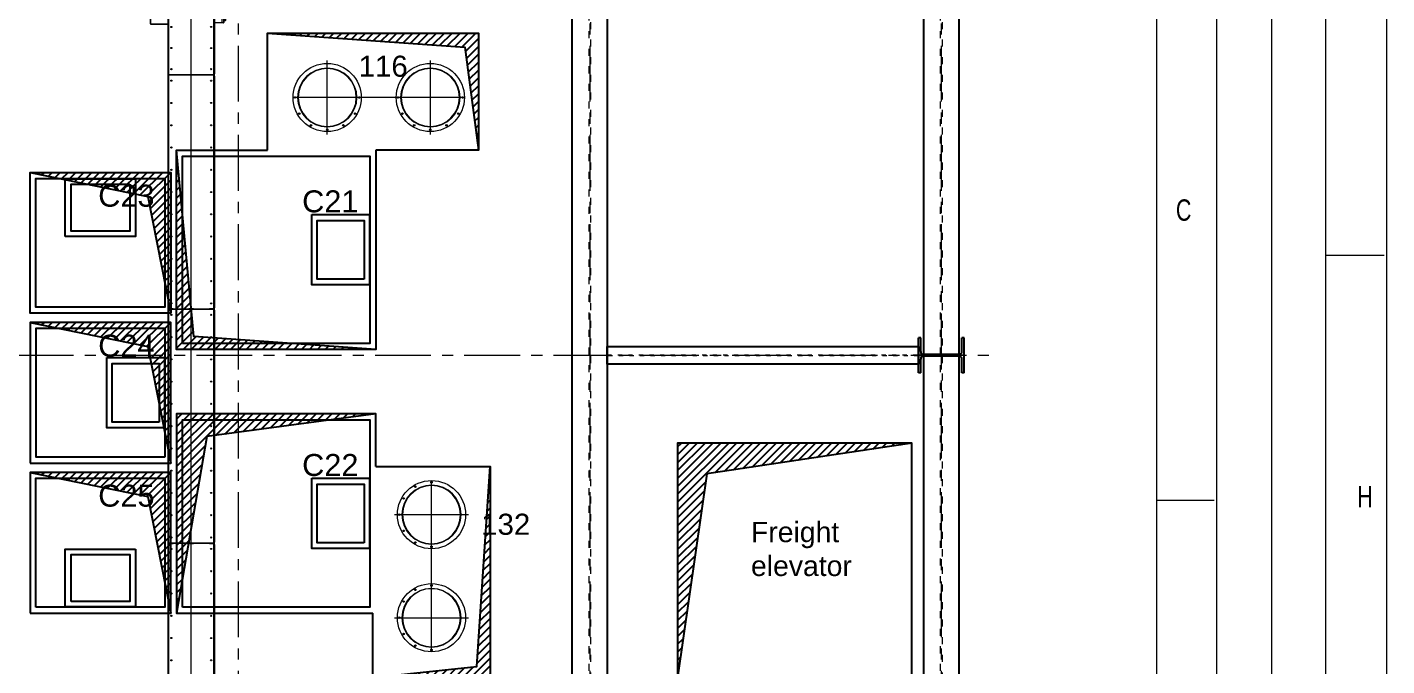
# Model space of a CAD drawing. Header units: millimetres. Extents: x 3220 to 226993, y 817 to 176024.
# Drawn here: x 51003 to 62604, y 80009 to 85459 of the extents above; entities that cross this region are included whole.
import ezdxf

# ---------------------------------------------------------------- set-up
doc = ezdxf.new("R2010")
doc.units = ezdxf.units.MM
for name, pattern in [('ACAD_ISO03W100', [30, 12, -18]), ('AXES', [50.8, 31.75, -6.35, 6.35, -6.35]), ('CENTER2', [28.575, 19.05, -3.175, 3.175, -3.175]), ('CHAIN', [0.3543, 0.2362, -0.0295, 0.0591, -0.0295])]:
    doc.linetypes.add(name, pattern=pattern)
for name, color, linetype, lineweight in [('Axe', 1, 'AXES', 9), ('Cache', 3, 'ACAD_ISO03W100', 13), ('Gewinde(DIN)', 160, 'Continuous', 25)]:
    doc.layers.add(name, color=color, linetype=linetype, lineweight=lineweight)
for name, color, linetype, lineweight, true_color in [('Mittelpunktmarkierung(DIN)', 7, 'Continuous', 25, 0x3f3f3f), ('Sichtbare Kanten(DIN)', 7, 'Continuous', 50, 0x3f3f3f), ('Sichtbare tangentiale Kanten(DIN)', 7, 'Continuous', 50, 0x3f3f3f)]:
    doc.layers.add(name, color=color, linetype=linetype, lineweight=lineweight, true_color=true_color)
doc.layers.add('Repère', color=76, linetype='Continuous')
doc.styles.add('ARIAL_BOLD', font='arial.ttf')
doc.styles.add('SLDTEXTSTYLE0', font='TXT', dxfattribs={"width": 0.75})
doc.styles.get("Standard").update_dxf_attribs({"font": 'arial.ttf'})

# ---------------------------------------------------------------- blocks, each defined once
blk = doc.blocks.new("SYST7ME D'AXE")
at = {"layer": 'Axe', "ltscale": 15}
for p, q in [((9000, 18500), (9000, -6500)), ((12000, 18500), (12000, -6500)), ((15000, 18500), (15000, -6500)), ((-500, 9000), (15500, 9000))]:
    blk.add_line(p, q, dxfattribs=at)
blk = doc.blocks.new('level +27m')
h = blk.add_hatch()
h.set_pattern_fill('ANSI31', color=256, scale=15)
h.paths.add_polyline_path([(9250, -6250), (11050, -6250), (11050, -7250), (10935, -6370)])
h = blk.add_hatch()
h.set_pattern_fill('ANSI31', color=256, scale=15)
h.paths.add_polyline_path([(8475, -7250), (8475, -8950), (9000, -8950), (9000, -8866), (8621, -8839)])
h.paths.add_polyline_path([(9000, -8866), (9000, -8950), (10175, -8950)])
h = blk.add_hatch()
h.set_pattern_fill('ANSI31', color=256, scale=15)
h.paths.add_polyline_path([(8425, -7440), (7225, -7440), (8229, -7645), (8425, -8640)])
h = blk.add_hatch()
h.set_pattern_fill('ANSI31', color=256, scale=15)
h.set_pattern_definition([(45, (0, -1280), (-33.67596, 33.67596), [])])
h.paths.add_polyline_path([(8425, -8720), (7225, -8720), (8229, -8925), (8425, -9920)])
h = blk.add_hatch()
h.set_pattern_fill('ANSI31', color=256, scale=15)
h.paths.add_polyline_path([(10175, -9500), (9000, -9500), (9000, -9657)])
h.paths.add_polyline_path([(9000, -9500), (8475, -9500), (8475, -11200), (8732, -9693), (9000, -9657)])
h = blk.add_hatch()
h.set_pattern_fill('ANSI31', color=256, scale=15)
h.paths.add_polyline_path([(14750, -9750), (12750, -9750), (12750, -11750), (12999, -10012)])
h = blk.add_hatch()
h.set_pattern_fill('ANSI31', color=256, scale=15)
h.paths.add_polyline_path([(10150, -11750), (11150, -11750), (11150, -9950), (11037, -11655)])
h = blk.add_hatch()
h.set_pattern_fill('ANSI31', color=256, scale=15)
h.set_pattern_definition([(45, (0, -2560), (-33.67596, 33.67596), [])])
h.paths.add_polyline_path([(8425, -10000), (7225, -10000), (8229, -10205), (8425, -11200)])
at = {"linetype": 'Continuous'}
for p, q in [((14805, -9150), (14805, -8850)), ((14824, -8850), (14805, -8850)), ((14824, -8968), (14824, -8850)), ((15176, -8968), (15176, -8850)), ((15195, -8850), (15176, -8850)), ((15195, -9150), (15195, -8850)), ((14824, -9150), (14824, -9032)), ((15149, -8994), (14849, -8994)), ((15149, -9006), (14851, -9006)), ((15176, -9150), (15176, -9032)), ((14824, -9150), (14805, -9150)), ((15195, -9150), (15176, -9150))]:
    blk.add_line(p, q, dxfattribs=at)
for points in [[(12150, -11994), (11850, -11994), (11850, -6006), (12150, -6006)], [(15150, -8994), (14850, -8994), (14850, -6006), (15150, -6006)], [(8425, -8640), (7225, -8640), (7225, -7440), (8425, -7440)], [(7225, -9920), (8425, -9920), (8425, -8720), (7225, -8720)], [(14805, -8925), (14805, -9075), (12150, -9075), (12150, -8925)], [(15150, -11994), (14850, -11994), (14850, -9006), (15150, -9006)], [(12750, -11750), (14750, -11750), (14750, -9750), (12750, -9750)], [(7225, -11200), (8425, -11200), (8425, -10000), (7225, -10000)]]:
    blk.add_lwpolyline(points, close=True)
for points in [[(9250, -7250), (9250, -6250), (11050, -6250), (11050, -7250), (10175, -7250)], [(9250, -6250), (10935, -6370), (11050, -7250)], [(10175, -7250), (10175, -8950), (8475, -8950), (8475, -7250), (9250, -7250)], [(10175, -8950), (8621, -8839), (8475, -7250)], [(7225, -7440), (8229, -7645), (8425, -8640)], [(7225, -8720), (8229, -8925), (8425, -9920)], [(10175, -9950), (10175, -9500), (8475, -9500), (8475, -11200), (10150, -11200)], [(10175, -9500), (8732, -9693), (8475, -11200)], [(14750, -9750), (12999, -10012), (12750, -11750)], [(10175, -9950), (11150, -9950), (11150, -11750), (10150, -11750), (10150, -11200)], [(10150, -11750), (11037, -11655), (11150, -9950)], [(7225, -10000), (8229, -10205), (8425, -11200)]]:
    blk.add_lwpolyline(points)
for centre, start, end in [((14851, -8968), 180, 270), ((14851, -9032), 90, 180), ((15149, -8968), 270, 0), ((15149, -9032), 0, 90)]:
    blk.add_arc(centre, 27, start, end, dxfattribs=at)
at = {"layer": 'Axe', "color": 1, "linetype": 'CENTER2'}
blk.add_line((15195, -9000), (14805, -9000), dxfattribs=at)
at = {"layer": 'Cache', "ltscale": 5}
for points in [[(11994, -6006), (12006, -6006), (12006, -11994), (11994, -11994)], [(14994, -6006), (15006, -6006), (15006, -8994), (14994, -8994)], [(14994, -9006), (15006, -9006), (15006, -11994), (14994, -11994)]]:
    blk.add_lwpolyline(points, close=True, dxfattribs=at)
at = {"layer": 'Cache', "ltscale": 3}
blk.add_lwpolyline([(12150, -9004), (12150, -8996), (14805, -8996), (14805, -9004)], close=True, dxfattribs=at)
blk.add_blockref("SYST7ME D'AXE", (0, -18000))
at = {"insert": (13376, -10422), "char_height": 173.2, "width": 1681.64, "attachment_point": 1}
blk.add_mtext('Freight\\Pelevator', dxfattribs=at)
blk = doc.blocks.new('116 gaine')
at = {"layer": 'Mittelpunktmarkierung(DIN)', "color": 1, "linetype": 'CHAIN', "lineweight": 0, "ltscale": 23.990969}
for p, q in [((-440, -316), (-440, 316)), ((440, -316), (440, 316)), ((731, 0), (-731, 0))]:
    blk.add_line(p, q, dxfattribs=at)
at = {"layer": 'Sichtbare Kanten(DIN)', "color": 5, "lineweight": 0}
for p, q in [((-441, -250), (-441, -248)), ((-440, -248), (-440, -250)), ((440, -250), (440, -248)), ((441, -248), (441, -250))]:
    blk.add_line(p, q, dxfattribs=at)
for centre, radius in [((-440, 0), 291), ((-440, 0), 251), ((440, 0), 291), ((440, 0), 251), ((-715, 0), 6.5), ((-165, 0), 6.5), ((165, 0), 6.5), ((715, 0), 6.5), ((-678, -138), 6.5), ((-578, -238), 6.5), ((-302, -238), 6.5), ((-202, -138), 6.5), ((202, -138), 6.5), ((302, -238), 6.5), ((578, -238), 6.5), ((678, -138), 6.5), ((-440, -275), 6.5), ((440, -275), 6.5)]:
    blk.add_circle(centre, radius, dxfattribs=at)
for centre, radius, start, end in [((-440, 0), 251, 270, 269.7713), ((-440, 0), 248, 270, 269.7685), ((440, 0), 250, 270.2287, 270), ((440, 0), 248, 270.2315, 270)]:
    blk.add_arc(centre, radius, start, end, dxfattribs=at)
blk = doc.blocks.new('A1 E1-200')
at = {"color": 1, "linetype": 'Continuous', "lineweight": 18}
for p, q in [((-164800, 0), (-164800, 116400)), ((-162844, 1960), (-162844, 114440))]:
    blk.add_line(p, q, dxfattribs=at)
at = {"linetype": 'Continuous', "lineweight": 18}
blk.add_line((-163879, 931), (-163879, 115487), dxfattribs=at)
at = {"color": 5, "linetype": 'Continuous', "lineweight": 15}
blk.add_line((-162892, 48414), (-163872, 48414), dxfattribs=at)
at = {"color": 5, "linetype": 'Continuous', "lineweight": 15, "insert": (-163349, 44491), "char_height": 363, "attachment_point": 1, "style": 'SLDTEXTSTYLE0'}
blk.add_mtext('H', dxfattribs=at)
blk = doc.blocks.new('134 roof')
at = {"color": 30}
for points in [[(-1600, 0), (0, 0), (0, -1600), (-1600, -1600)], [(-500, -1104), (-500, -1596), (-1100, -1596), (-1100, -1104)], [(-1050, -1550), (-1050, -1150), (-550, -1150), (-550, -1550)]]:
    blk.add_lwpolyline(points, close=True, dxfattribs=at)
blk = doc.blocks.new('C23&C25 roof')
for points in [[(80263, 12569), (81363, 12569), (81363, 11469), (80263, 11469)], [(80759, 11719), (80267, 11719), (80267, 12319), (80759, 12319)], [(80313, 12269), (80713, 12269), (80713, 11769), (80313, 11769)]]:
    blk.add_lwpolyline(points, close=True)
blk = doc.blocks.new('C24 - C26 - C27 & C28 roof')
at = {"rotation": 270}
blk.add_blockref('C23&C25 roof', (-12019, 80813), dxfattribs=at)
blk = doc.blocks.new('132 gaine')
blk.add_blockref('116 gaine', (0, 0))
blk = doc.blocks.new('TKF 300 tondeur T')
at = {"color": 1, "lineweight": 0}
blk.add_line((0, 0), (1108, 0), dxfattribs=at)
at = {"layer": 'Gewinde(DIN)', "color": 5, "lineweight": 0}
for p, q in [((972, 231), (873, 231)), ((873, 206), (972, 206)), ((1277, 231), (1065, 231)), ((1078, 206), (1277, 206)), ((972, -206), (873, -206)), ((873, -231), (972, -231)), ((1065, -231), (1277, -231)), ((1277, -206), (1078, -206))]:
    blk.add_line(p, q, dxfattribs=at)
at = {"layer": 'Mittelpunktmarkierung(DIN)', "color": 5, "lineweight": 0, "ltscale": 5.555937}
for p, q in [((632, 6), (582, 6)), ((607, 31), (607, -19))]:
    blk.add_line(p, q, dxfattribs=at)
at = {"layer": 'Sichtbare Kanten(DIN)', "color": 5, "lineweight": 0}
for p, q in [((438, 348), (652, 348)), ((438, 344), (438, 348)), ((652, 348), (652, 344)), ((433, 344), (433, 198)), ((435, 344), (433, 344)), ((435, 198), (435, 344)), ((435, 344), (435, 198)), ((435, 344), (438, 344)), ((652, 344), (654, 344)), ((654, 198), (654, 344)), ((655, 344), (655, 198)), ((655, 344), (657, 344)), ((657, 198), (657, 344)), ((748, 223), (787, 263)), ((825, 265), (794, 265)), ((825, 265), (845, 265)), ((845, 265), (845, 198)), ((845, 246), (849, 246)), ((849, 246), (849, 198)), ((849, 240), (850, 242)), ((852, 242), (870, 242)), ((852, 241), (870, 241)), ((873, 240), (872, 242)), ((873, 198), (873, 240)), ((873, 233), (972, 233)), ((972, 240), (973, 242)), ((972, 240), (972, 198)), ((993, 243), (975, 243)), ((993, 239), (975, 239)), ((996, 240), (995, 242)), ((996, 198), (996, 246)), ((1000, 246), (996, 246)), ((1000, 245), (1000, 246)), ((1000, 193), (1000, 245)), ((1000, 245), (1008, 245)), ((1008, 245), (1008, 193)), ((1008, 245), (1046, 245)), ((1016, 246), (1016, 245)), ((1016, 246), (1020, 246)), ((1020, 246), (1020, 245)), ((1106, 149), (1064, 234)), ((1064, 233), (1276, 233)), ((1276, 203), (1276, 233)), ((1277, 232), (1276, 233)), ((1277, 232), (1277, 204)), ((0, 196), (0, 197)), ((0, 196), (0, 192)), ((0, 0), (0, 192)), ((10, 198), (995, 198)), ((47, 166), (48, 166)), ((48, 166), (53, 166)), ((52, 166), (53, 166)), ((227, 166), (233, 166)), ((227, 166), (233, 166)), ((407, 166), (413, 166)), ((407, 166), (413, 166)), ((435, 201), (435, 201)), ((435, 198), (435, 198)), ((530, 198), (530, 203)), ((560, 198), (530, 198)), ((560, 203), (560, 198)), ((585, 168), (595, 168)), ((587, 166), (593, 166)), ((587, 166), (593, 166)), ((591, 168), (592, 169)), ((592, 175), (592, 170)), ((592, 173), (594, 173)), ((654, 201), (655, 201)), ((655, 198), (654, 198)), ((745, 216), (745, 198)), ((767, 166), (773, 166)), ((767, 166), (773, 166)), ((852, 217), (870, 217)), ((873, 203), (972, 203)), ((947, 166), (948, 166)), ((948, 166), (950, 166)), ((950, 165), (950, 166)), ((993, 215), (975, 215)), ((997, 196), (997, 198)), ((997, 196), (997, 192)), ((997, 186), (997, 192)), ((1000, 190), (997, 190)), ((1011, 186), (997, 186)), ((1000, 186), (1000, 193)), ((1008, 193), (1008, 186)), ((1011, 198), (1011, 196)), ((1011, 192), (1011, 196)), ((1011, 192), (1011, 186)), ((1013, 198), (1021, 198)), ((1023, 196), (1023, 198)), ((1023, 196), (1023, 192)), ((1023, 0), (1023, 192)), ((1079, 203), (1276, 203)), ((1108, 140), (1108, -140)), ((1277, 204), (1276, 203)), ((0, 0), (0, 0)), ((1023, 0), (1023, 0)), ((0, -192), (0, 0)), ((1023, -192), (1023, 0)), ((0, -192), (0, -196)), ((0, -197), (0, -196)), ((995, -198), (10, -198)), ((50, -165), (50, -166)), ((52, -166), (50, -166)), ((52, -166), (53, -166)), ((227, -166), (233, -166)), ((407, -166), (413, -166)), ((440, -198), (440, -199)), ((440, -199), (474, -199)), ((446, -260), (446, -199)), ((486, -199), (474, -199)), ((486, -199), (486, -198)), ((486, -199), (604, -199)), ((595, -169), (585, -169)), ((587, -166), (593, -166)), ((591, -169), (592, -169)), ((592, -175), (592, -170)), ((594, -174), (592, -174)), ((604, -199), (604, -198)), ((616, -199), (604, -199)), ((616, -199), (650, -199)), ((643, -260), (643, -199)), ((650, -198), (650, -199)), ((745, -198), (745, -216)), ((787, -263), (748, -223)), ((767, -166), (773, -166)), ((845, -198), (845, -266)), ((849, -198), (849, -247)), ((852, -220), (870, -220)), ((873, -240), (873, -198)), ((873, -204), (972, -204)), ((947, -166), (948, -166)), ((950, -166), (948, -166)), ((950, -166), (950, -165)), ((972, -198), (972, -240)), ((993, -222), (975, -222)), ((996, -247), (996, -198)), ((997, -186), (1011, -186)), ((997, -192), (997, -186)), ((1000, -191), (997, -191)), ((997, -192), (997, -196)), ((997, -198), (997, -196)), ((1000, -193), (1000, -186)), ((1000, -245), (1000, -193)), ((1008, -186), (1008, -193)), ((1008, -193), (1008, -245)), ((1011, -186), (1011, -192)), ((1011, -196), (1011, -192)), ((1011, -196), (1011, -198)), ((1021, -198), (1013, -198)), ((1023, -192), (1023, -196)), ((1023, -198), (1023, -196)), ((1064, -234), (1106, -149)), ((1079, -204), (1276, -204)), ((1276, -234), (1276, -204)), ((1277, -205), (1276, -204)), ((1277, -205), (1277, -233)), ((644, -260), (446, -260)), ((446, -276), (446, -260)), ((642, -278), (448, -278)), ((463, -289), (463, -279)), ((624, -292), (466, -292)), ((626, -289), (626, -279)), ((644, -276), (644, -260)), ((794, -266), (825, -266)), ((825, -266), (845, -266)), ((845, -247), (849, -247)), ((849, -240), (850, -242)), ((852, -242), (870, -242)), ((873, -240), (872, -242)), ((873, -234), (972, -234)), ((972, -240), (973, -242)), ((993, -243), (975, -243)), ((996, -240), (995, -242)), ((1000, -247), (996, -247)), ((1008, -245), (1000, -245)), ((1000, -247), (1000, -245)), ((1046, -245), (1008, -245)), ((1016, -245), (1016, -247)), ((1016, -247), (1020, -247)), ((1020, -245), (1020, -247)), ((1064, -234), (1276, -234)), ((1277, -233), (1276, -234))]:
    blk.add_line(p, q, dxfattribs=at)
for centre in [(50, 170), (230, 170), (410, 170), (590, 170), (770, 170), (950, 170), (50, -170), (230, -170), (410, -170), (590, -170), (770, -170), (950, -170)]:
    blk.add_circle(centre, 5, dxfattribs=at)
for centre, radius, start, end in [((438, 344), 4.6, 90, 180), ((652, 344), 4.6, 0, 90), ((438, 344), 2.6, 90, 180), ((440, 343), 5, 163.7398, 180), ((652, 344), 2.6, 0, 90), ((650, 343), 5, 0, 16.2602), ((794, 255), 10, 90, 135), ((1046, 225), 20, 26.5651, 90), ((545, 203), 15, 0, 180), ((755, 216), 10, 135, 180), ((1088, 140), 20, 0, 26.5651), ((755, -216), 10, 180, 225), ((1088, -140), 20, 333.4349, 0), ((448, -276), 2, 180, 270), ((462, -279), 1, 0, 90), ((466, -289), 2.75, 180, 270), ((624, -289), 2.75, 270, 0), ((627, -279), 1, 90, 180), ((642, -276), 2, 270, 0), ((794, -256), 10, 225, 270), ((1046, -225), 20, 270, 333.4349)]:
    blk.add_arc(centre, radius, start, end, dxfattribs=at)
for centre, major_axis, start_param, end_param in [((10, 197), (-10, 0), 4.712389, 6.283185), ((995, 198), (2, 0), 0, 1.570796), ((1013, 198), (-2, 0), 4.712389, 6.283185), ((1021, 198), (2, 0), 0, 1.570796), ((10, -197), (-10, 0), 0, 1.570796), ((995, -198), (2, 0), 4.712389, 6.283185), ((1013, -198), (-2, 0), 0, 1.570796), ((1021, -198), (2, 0), 4.712389, 6.283185)]:
    blk.add_ellipse(centre, major_axis=major_axis, ratio=0.087156, start_param=start_param, end_param=end_param, dxfattribs=at)
for points, weights in [([(852, 242), (848, 241), (852, 241)], [1, 1.15470053838, 1]), ([(852, 241), (848, 229), (852, 217)], [1, 1.15470053838, 1]), ([(870, 241), (874, 241), (870, 242)], [1, 1.15470053838, 1]), ([(870, 217), (874, 229), (870, 241)], [1, 1.15470053838, 1]), ([(975, 243), (971, 241), (975, 239)], [1, 1.15470053838, 1]), ([(975, 239), (971, 227), (975, 215)], [1, 1.15470053838, 1]), ([(993, 239), (997, 241), (993, 243)], [1, 1.15470053838, 1]), ([(993, 215), (997, 227), (993, 239)], [1, 1.15470053838, 1]), ([(585, 169), (588, 169), (592, 170)], [1.06642358993, 1.10642227603, 1]), ([(592, 170), (592, 169), (592, 169)], [1, 1.07735026919, 1.07735026919]), ([(852, 217), (849, 207), (851, 198)], [1, 1.13358959651, 1.03646014728]), ([(871, 198), (873, 207), (870, 217)], [1.03646014728, 1.13358959651, 1]), ([(975, 215), (972, 206), (974, 198)], [1, 1.12545296205, 1.04743609972]), ([(994, 198), (996, 206), (993, 215)], [1.04743609972, 1.12545296205, 1]), ([(592, -170), (588, -169), (585, -169)], [1, 1.10642227603, 1.06642358993]), ([(592, -169), (592, -169), (592, -170)], [1.07735026919, 1.07735026919, 1]), ([(851, -198), (848, -209), (852, -220)], [1.02123851615, 1.1432309128, 1]), ([(852, -220), (848, -231), (852, -242)], [1, 1.15470053838, 1]), ([(870, -220), (874, -209), (871, -198)], [1, 1.1432309128, 1.02123851615]), ([(870, -242), (874, -231), (870, -220)], [1, 1.15470053838, 1]), ([(975, -198), (971, -210), (975, -222)], [1.00711671201, 1.15105633783, 1]), ([(975, -222), (971, -233), (975, -243)], [1, 1.15470053838, 1]), ([(993, -222), (997, -210), (993, -198)], [1, 1.15105633783, 1.00711671201]), ([(993, -243), (997, -233), (993, -222)], [1, 1.15470053838, 1]), ([(852, -242), (850, -242), (850, -242)], [1, 1.06993503982, 1.07663940383]), ([(872, -242), (872, -242), (870, -242)], [1.07663940383, 1.06993503982, 1]), ([(975, -243), (973, -242), (973, -242)], [1, 1.05768712537, 1.07235171871]), ([(995, -242), (995, -242), (993, -243)], [1.07235171871, 1.05768712537, 1])]:
    blk.add_rational_spline(points, weights, degree=2, dxfattribs=at)
at = {"layer": 'Sichtbare tangentiale Kanten(DIN)', "color": 5, "lineweight": 0}
for p, q in [((438, 344), (652, 344)), ((825, 198), (825, 265)), ((0, 196), (997, 196)), ((0, 192), (997, 192)), ((48, 165), (48, 166)), ((52, 165), (52, 166)), ((435, 204), (435, 204)), ((654, 204), (655, 204)), ((948, 166), (948, 165)), ((1008, 193), (1000, 193)), ((1011, 196), (1023, 196)), ((1011, 192), (1023, 192)), ((0, -192), (997, -192)), ((0, -196), (997, -196)), ((52, -166), (52, -165)), ((474, -199), (474, -198)), ((616, -199), (616, -198)), ((825, -266), (825, -198)), ((948, -165), (948, -166)), ((1000, -193), (1008, -193)), ((1011, -192), (1023, -192)), ((1011, -196), (1023, -196)), ((644, -276), (446, -276)), ((626, -279), (463, -279)), ((626, -289), (463, -289))]:
    blk.add_line(p, q, dxfattribs=at)
blk = doc.blocks.new('TKF 300 2000 T')
at = {"color": 1, "lineweight": 0}
blk.add_line((-2000, 0), (0, 0), dxfattribs=at)
at = {"layer": 'Sichtbare Kanten(DIN)', "color": 5, "lineweight": 0}
for p, q in [((-2000, 185), (-2000, 156)), ((-1999, 185), (-2000, 185)), ((-2000, 156), (-1999, 156)), ((-2000, 20), (-2000, 156)), ((-1999, 196), (-1999, 197)), ((-1999, 196), (-1999, 192)), ((-1999, 0), (-1999, 192)), ((-1989, 198), (-11, 198)), ((-1, 197), (-1, 196)), ((-1, 192), (-1, 196)), ((-1, 192), (-1, 0)), ((0, 185), (-1, 185)), ((-1, 156), (0, 156)), ((0, 156), (0, 185)), ((0, 156), (0, 20)), ((-1999, 20), (-2000, 20)), ((-2000, 20), (-2000, -20)), ((-1999, 0), (-1999, 0)), ((0, 20), (-1, 20)), ((-1, 0), (-1, 0)), ((0, -20), (0, 20)), ((-2000, -156), (-2000, -20)), ((-2000, -20), (-1999, -20)), ((-1999, -192), (-1999, 0)), ((-1, 0), (-1, -192)), ((-1, -20), (0, -20)), ((0, -20), (0, -156)), ((-2000, -156), (-2000, -185)), ((-1999, -156), (-2000, -156)), ((-2000, -185), (-1999, -185)), ((-1999, -192), (-1999, -196)), ((-1999, -197), (-1999, -196)), ((-11, -198), (-1989, -198)), ((0, -156), (-1, -156)), ((-1, -185), (0, -185)), ((-1, -196), (-1, -192)), ((-1, -196), (-1, -197)), ((0, -185), (0, -156))]:
    blk.add_line(p, q, dxfattribs=at)
for centre in [(-1950, 170), (-1760, 170), (-1570, 170), (-1380, 170), (-1190, 170), (-1000, 170), (-810, 170), (-620, 170), (-430, 170), (-240, 170), (-50, 170), (-1950, -170), (-1760, -170), (-1570, -170), (-1380, -170), (-1190, -170), (-1000, -170), (-810, -170), (-620, -170), (-430, -170), (-240, -170), (-50, -170)]:
    blk.add_circle(centre, 5, dxfattribs=at)
for centre, start, end in [((-1994, 156), 180, 213.5573), ((-1750, 170), 157.6684, 202.3316), ((-250, 170), 337.6684, 22.3316), ((-6, 156), 326.4427, 0), ((-1994, -156), 146.4427, 180), ((-1750, -170), 157.6684, 202.3316), ((-250, -170), 337.6684, 22.3316), ((-6, -156), 0, 33.5573)]:
    blk.add_arc(centre, 6, start, end, dxfattribs=at)
for centre, major_axis, start_param, end_param in [((-1989, 197), (-10, 0), 4.712389, 6.283185), ((-11, 197), (10, 0), 0, 1.570796), ((-1989, -197), (-10, 0), 0, 1.570796), ((-11, -197), (10, 0), 4.712389, 6.283185)]:
    blk.add_ellipse(centre, major_axis=major_axis, ratio=0.087156, start_param=start_param, end_param=end_param, dxfattribs=at)
at = {"layer": 'Sichtbare tangentiale Kanten(DIN)', "color": 5, "lineweight": 0}
for p, q in [((-1999, 196), (-1, 196)), ((-1999, 192), (-1, 192)), ((-1999, -192), (-1, -192)), ((-1999, -196), (-1, -196))]:
    blk.add_line(p, q, dxfattribs=at)
blk = doc.blocks.new('126 T')
for name, p in [('TKF 300 tondeur T', (-1108, 0)), ('TKF 300 2000 T', (-5103, 0)), ('TKF 300 2000 T', (-3105, 0)), ('TKF 300 2000 T', (-1107, 0))]:
    blk.add_blockref(name, p)
blk = doc.blocks.new('A2 E1-50')
at = {"color": 1, "linetype": 'Continuous', "lineweight": 15}
blk.add_line((0, 0), (0, 20086.4), dxfattribs=at)
at = {"linetype": 'Continuous', "lineweight": 18}
blk.add_line((-232.1, 230.6), (-232.1, 19860.5), dxfattribs=at)
at = {"color": 1, "linetype": 'Continuous', "lineweight": 18}
blk.add_line((-485.3, 485.3), (-485.3, 19601.2), dxfattribs=at)
at = {"color": 5, "linetype": 'Continuous', "lineweight": 15}
blk.add_line((-242.5, 13530.8), (-485.1, 13530.8), dxfattribs=at)
at = {"color": 5, "linetype": 'Continuous', "lineweight": 15, "insert": (-404.2, 14800.6), "char_height": 89.9, "attachment_point": 1, "style": 'SLDTEXTSTYLE0'}
blk.add_mtext('C', dxfattribs=at)

msp = doc.modelspace()

# ---------------------------------------------------------------- block references
for name, p, xscale, yscale, zscale in [('A1 E1-200', (144308.2, 59220.8), 0.5017310599597968, 0.5017310599597968, 0.5017310599597968), ('A2 E1-50', (61623, 54024.7), 2.024564718585504, 2.024564718585504, 2.024564718585504)]:
    msp.add_blockref(name, p, dxfattribs=dict(xscale=xscale, yscale=yscale, zscale=zscale))
at = {"color": 2}
msp.add_blockref('level +27m', (43802.6, 91659.2), dxfattribs=at)
for name, p, rotation in [('126 T', (52402.7, 86159.2), 90), ('134 roof', (52327.6, 84359.2), 90), ('C23&C25 roof', (132440.7, 94358.7), 180), ('134 roof', (52327.6, 82109.2), 90), ('C24 - C26 - C27 & C28 roof', (51627.6, 81059.2), 180), ('132 gaine', (54452.6, 80859.2), 270)]:
    msp.add_blockref(name, p, dxfattribs=dict(rotation=rotation))
for name, p in [('116 gaine', (54002.6, 84859.2)), ('C24 - C26 - C27 & C28 roof', (51627.6, 83619.2))]:
    msp.add_blockref(name, p)

# ---------------------------------------------------------------- texts
at = {"color": 30, "char_height": 187.5, "attachment_point": 5, "style": 'ARIAL_BOLD'}
for s, insert in [('C23', (51848.8, 84019.7)), ('C21', (53589, 83971.6)), ('C24', (51848.8, 82739.7)), ('C22', (53589, 81721.6)), ('C25', (51848.8, 81459.7))]:
    msp.add_mtext(s, dxfattribs=dict(at, insert=insert))
at = {"layer": 'Repère', "char_height": 180, "attachment_point": 1}
for s, insert in [('116', (53830.4, 85216.3)), ('132', (54876, 81307))]:
    msp.add_mtext_dynamic_manual_height_columns(s, width=631.382, gutter_width=12.5, heights=[0], dxfattribs=dict(at, insert=insert))

doc.saveas('drawing.dxf')
